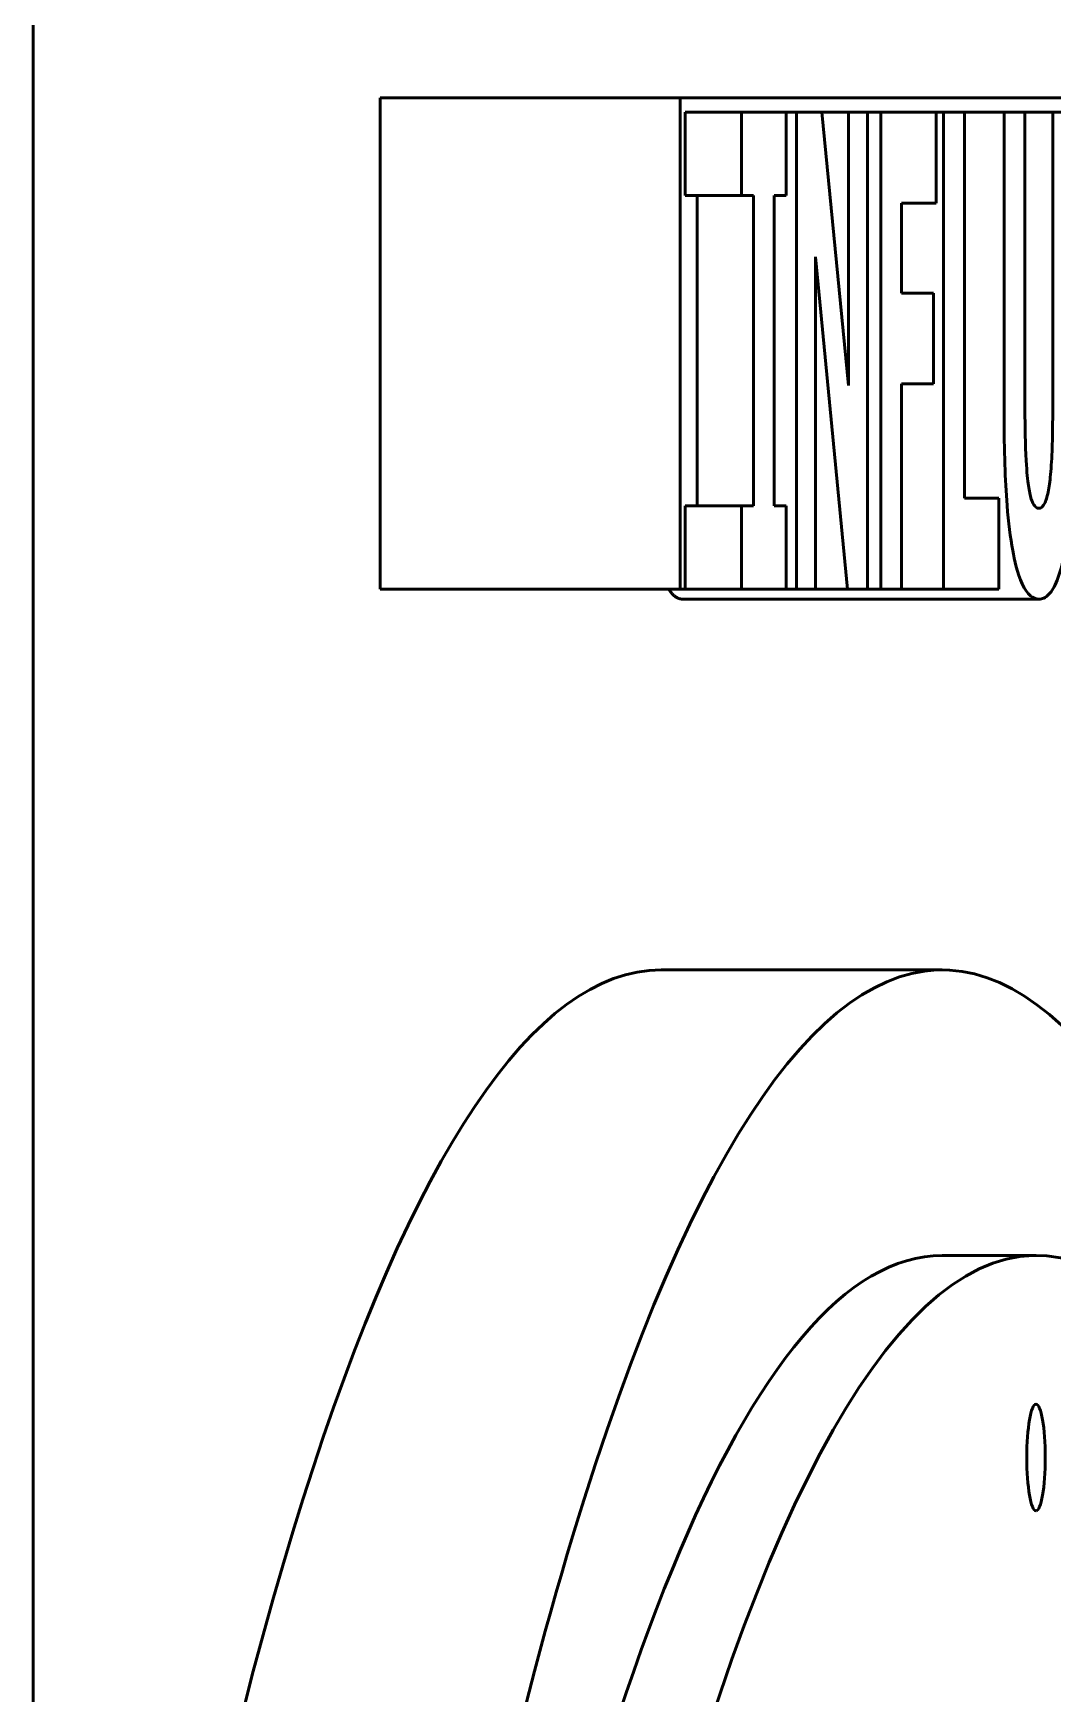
# Model space of a CAD drawing. Header units: inches. Extents: x 15 to 402, y 6 to 258.
# Drawn here: x 214.393 to 215.062, y 110.766 to 111.856 of the extents above; entities that cross this region are included whole.
import ezdxf

# ---------------------------------------------------------------- set-up
doc = ezdxf.new("R2010")
doc.units = ezdxf.units.IN
doc.header["$LTSCALE"] = 12
doc.header["$MEASUREMENT"] = 0
doc.layers.add('Visible (ANSI)', color=7, linetype='Continuous', lineweight=50)

msp = doc.modelspace()

# ---------------------------------------------------------------- linework, layer by layer
at = {"layer": 'Visible (ANSI)'}
for p, q in [((214.39264, 106.52201), (214.39264, 112.33451)), ((214.6204, 111.49073), (214.6204, 111.81323)), ((214.6204, 111.81323), (214.81736, 111.81323)), ((214.81736, 111.81323), (215.18637, 111.81323)), ((214.81736, 111.49073), (214.81736, 111.81323)), ((214.8208, 111.80373), (214.8208, 111.74919)), ((214.8208, 111.80373), (214.85773, 111.80373)), ((214.88698, 111.80373), (214.85773, 111.80373)), ((214.85773, 111.80373), (214.85773, 111.74919)), ((214.88698, 111.80373), (214.89383, 111.80373)), ((214.88698, 111.74919), (214.88698, 111.80373)), ((214.91056, 111.80373), (214.89383, 111.80373)), ((214.89383, 111.80373), (214.89383, 111.49073)), ((214.91056, 111.80373), (214.92792, 111.80373)), ((214.92792, 111.6244), (214.91056, 111.80373)), ((214.94038, 111.80373), (214.92792, 111.80373)), ((214.92792, 111.80373), (214.92792, 111.6244)), ((214.94038, 111.80373), (214.94922, 111.80373)), ((214.94038, 111.49073), (214.94038, 111.80373)), ((214.9856, 111.80373), (214.94922, 111.80373)), ((214.94922, 111.80373), (214.94922, 111.49073)), ((214.9856, 111.74412), (214.9856, 111.80373)), ((214.9856, 111.80373), (214.99042, 111.80373)), ((215.00408, 111.80373), (214.99042, 111.80373)), ((214.99042, 111.80373), (214.99042, 111.49073)), ((215.00408, 111.80373), (215.03017, 111.80373)), ((215.00408, 111.55034), (215.00408, 111.80373)), ((215.04383, 111.80373), (215.03017, 111.80373)), ((215.03017, 111.80373), (215.03017, 111.60386)), ((215.04383, 111.80373), (215.06206, 111.80373)), ((215.04383, 111.60842), (215.04383, 111.80373)), ((215.07572, 111.80373), (215.06206, 111.80373)), ((215.06206, 111.80373), (215.06206, 111.60842)), ((214.8208, 111.74919), (214.85773, 111.74919)), ((214.8286, 111.74919), (214.8286, 111.54526)), ((214.85773, 111.74919), (214.86553, 111.74919)), ((214.86553, 111.74919), (214.86553, 111.54526)), ((214.87918, 111.74919), (214.88698, 111.74919)), ((214.87918, 111.54526), (214.87918, 111.74919)), ((214.96278, 111.74412), (214.9856, 111.74412)), ((214.96278, 111.68502), (214.96278, 111.74412)), ((214.90629, 111.70886), (214.92726, 111.49073)), ((214.90629, 111.49073), (214.90629, 111.70886)), ((214.98379, 111.68502), (214.96278, 111.68502)), ((214.98379, 111.62542), (214.98379, 111.68502)), ((214.96278, 111.49073), (214.96278, 111.62542)), ((214.96278, 111.62542), (214.98379, 111.62542)), ((215.02667, 111.55034), (215.00408, 111.55034)), ((215.02667, 111.49073), (215.02667, 111.55034)), ((214.8208, 111.54526), (214.8208, 111.49073)), ((214.8208, 111.54526), (214.85773, 111.54526)), ((214.85773, 111.54526), (214.85773, 111.49073)), ((214.86553, 111.54526), (214.85773, 111.54526)), ((214.88698, 111.54526), (214.87918, 111.54526)), ((214.88698, 111.49073), (214.88698, 111.54526)), ((214.6204, 111.49073), (214.81736, 111.49073)), ((214.8208, 111.49073), (214.81736, 111.49073)), ((214.8208, 111.49073), (214.85773, 111.49073)), ((214.85773, 111.49073), (214.88698, 111.49073)), ((214.88698, 111.49073), (214.89383, 111.49073)), ((214.89383, 111.49073), (214.90629, 111.49073)), ((214.90629, 111.49073), (214.92726, 111.49073)), ((214.92726, 111.49073), (214.94038, 111.49073)), ((214.94038, 111.49073), (214.94922, 111.49073)), ((214.94922, 111.49073), (214.96278, 111.49073)), ((214.96278, 111.49073), (214.99042, 111.49073)), ((214.99042, 111.49073), (215.02667, 111.49073)), ((214.81905, 111.48413), (215.05295, 111.48413)), ((214.8049, 111.24073), (214.98955, 111.24073)), ((214.98955, 111.05323), (215.05111, 111.05323))]:
    msp.add_line(p, q, dxfattribs=at)
for centre, major_axis, start_param, end_param in [((214.98955, 108.42823), (0, 2.8125), 5.6776934, 8.9488413), ((215.05111, 108.42823), (0, -2.625), 2.6486674, 6.4489813), ((214.8049, 108.42823), (0, 2.8125), 0, 1.004953), ((214.98955, 108.42823), (0, -2.625), 3.1415927, 6.2831853)]:
    msp.add_ellipse(centre, major_axis=major_axis, ratio=0.1736482, start_param=start_param, end_param=end_param, dxfattribs=at)
msp.add_ellipse((215.05111, 110.92063), major_axis=(0, -0.035), ratio=0.1736482, dxfattribs=at)
for points, knots in [([(215.05295, 111.54374), (215.05203, 111.54374), (215.05111, 111.54416), (215.04945, 111.54621), (215.04869, 111.54766), (215.04727, 111.55209), (215.04663, 111.55504), (215.04562, 111.56209), (215.04506, 111.56716), (215.04401, 111.5855), (215.04383, 111.59743), (215.04383, 111.60842)], [-0.35781975, -0.35781975, -0.35781975, -0.35781975, -0.28180287, -0.28180287, -0.21609433, -0.21609433, -0.14668132, -0.14668132, -0.08378729, -0.08378729, 0, 0, 0, 0]), ([(215.06206, 111.60842), (215.06206, 111.60085), (215.06198, 111.59298), (215.06157, 111.5795), (215.06128, 111.5734), (215.06039, 111.56273), (215.05989, 111.55883), (215.05864, 111.55207), (215.05786, 111.54939), (215.05572, 111.5447), (215.05431, 111.54374), (215.05295, 111.54374)], [-0.21736344, -0.21736344, -0.21736344, -0.21736344, -0.17163752, -0.17163752, -0.13475897, -0.13475897, -0.10039019, -0.10039019, -0.05983154, -0.05983154, 0, 0, 0, 0]), ([(215.03017, 111.60386), (215.03017, 111.59335), (215.03032, 111.58275), (215.03097, 111.56322), (215.03144, 111.55421), (215.03301, 111.53442), (215.03423, 111.52448), (215.03696, 111.50976), (215.03889, 111.50099), (215.04545, 111.48671), (215.04926, 111.48413), (215.05295, 111.48413)], [-0.82187798, -0.82187798, -0.82187798, -0.82187798, -0.6544335, -0.6544335, -0.50490958, -0.50490958, -0.30747841, -0.30747841, -0.16166829, -0.16166829, 0, 0, 0, 0]), ([(215.05295, 111.48413), (215.05515, 111.48413), (215.05738, 111.48502), (215.06143, 111.48922), (215.06329, 111.49222), (215.06755, 111.50305), (215.06928, 111.51098), (215.07212, 111.52784), (215.07332, 111.53881), (215.0753, 111.56785), (215.07572, 111.58611), (215.07572, 111.60411)], [-0.43360447, -0.43360447, -0.43360447, -0.43360447, -0.37067396, -0.37067396, -0.3160228, -0.3160228, -0.237534, -0.237534, -0.13714171, -0.13714171, 0, 0, 0, 0])]:
    msp.add_open_spline(points, degree=3, knots=knots, dxfattribs=at)
msp.add_open_spline([(214.81905, 111.48413), (214.81395, 111.48413), (214.80994, 111.49073)], degree=2, dxfattribs=at)

doc.saveas('drawing.dxf')
